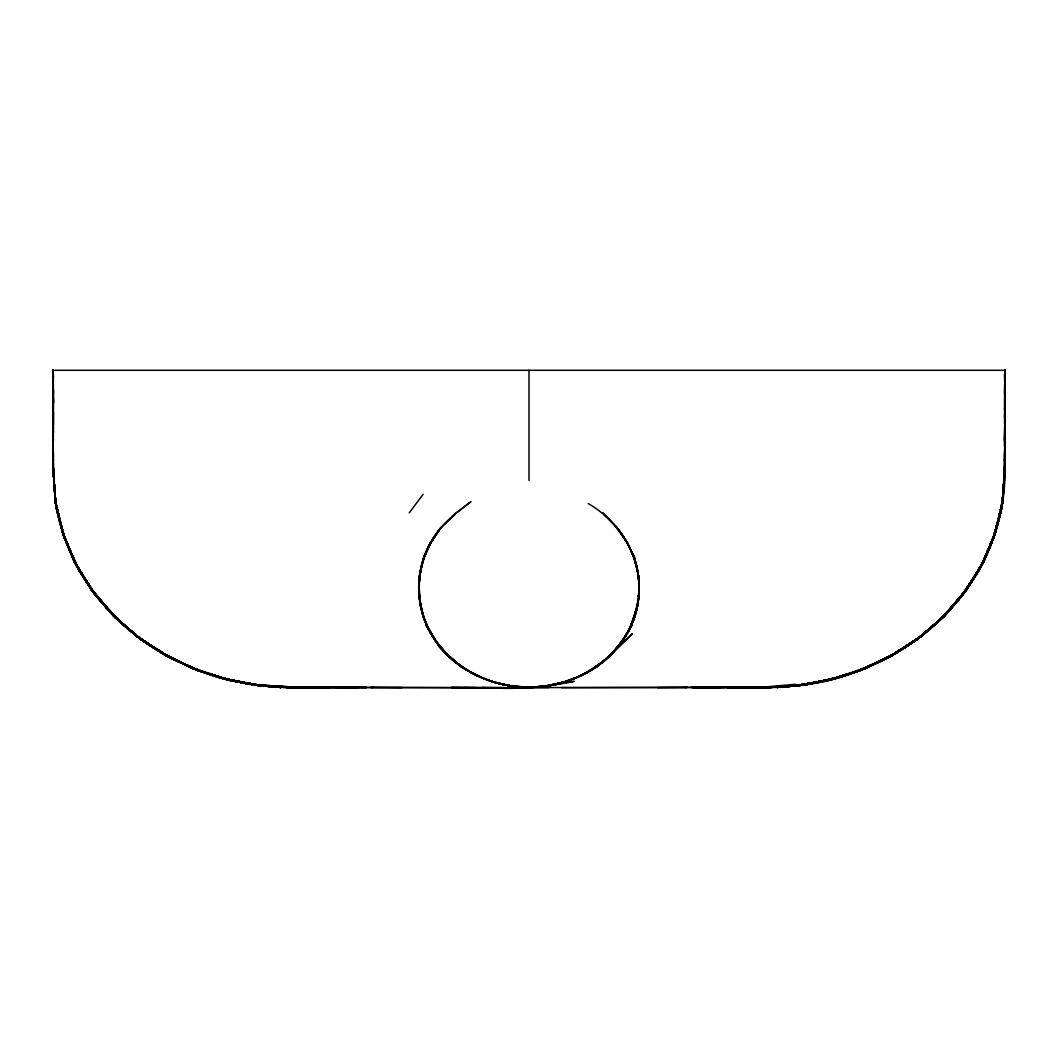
<?xml version="1.0" encoding="UTF-8"?>
<svg xmlns="http://www.w3.org/2000/svg" width="1058" height="1058" viewBox="0 0 1058 1058"><rect width="100%" height="100%" fill="white"/><g stroke="black" fill="none" stroke-linecap="round" stroke-linejoin="round"><path stroke-width="1.5" d="M896.589 651.821L912.274 642.722L919.905 636.572L913.636 641.796L895.518 652.707L918.119 638.648L942.281 617.925L962.886 594.49L981.731 565.21C960.677 604.25 927.43 635.646 888.918 657.23C937.322 630.713 976.679 587.243 994.705 534.74C1011.012 481.456 1002.865 425.104 1005.1 370.3L52.9 370.3L53.31 468.112L55.135 500.46L62.673 532.994L75.224 563.292L62.607 532.756L55.254 501.082L53.257 467.398L55.029 499.561L62.131 531.261L74.192 561.362L62.065 531.195L55.241 499.627L53.257 467.332L55.122 499.76L62.7 532.333L74.986 562.552M1004.955 402.754L1005.1 370.3L1004.492 375.167M1004.558 423.24L1004.902 405.571L1004.69 440.432L1004.981 405.373L1004.571 445.034M1004.69 468.112L1005.034 405.267L1004.584 456.302M966.06 590.364C991.875 554.762 1005.034 511.239 1004.716 467.358L1002.971 499.561L995.3 533.113C981.507 574.507 954.528 610.532 920.129 637.128M1005.007 405.333L1004.558 446.489M1004.73 467.94L1004.941 435.288M1004.571 416.971L1005.1 370.3L1004.505 376.767M1004.571 381.528L1005.1 370.3L1004.584 440.551L1005.1 370.3L1004.545 378.341M1004.611 406.232L1005.1 370.3L1004.571 386.249M1004.558 470.546L1005.021 439.136L1003.566 486.336M1004.584 403.138L1005.1 370.3L1004.558 392.478M1004.571 461.539L1005.007 439.387M1004.571 461.024L1004.968 439.612L1004.584 457.03M1004.584 395.031L1005.1 370.3M1004.571 418.505L1004.849 405.664M1004.201 474.447L1004.307 469.699M995.102 533.377L981.956 564.205L964.539 592.123L942.771 617.488L964.341 592.612L942.969 617.171M993.806 537.107L1002.111 504.997L1004.822 471.67L1002.296 504.481L993.806 537.107L980.634 567.233L966.589 588.605L981.07 566.506L994.176 536.485L1002.296 504.481L1004.796 470.149M945.482 614.632L921.492 636.017L894.01 654.214C941.051 627.275 978.69 583.884 995.578 532.068L983.464 562.049L965.61 590.867M1004.571 409.274L1004.69 406.047M1004.545 410.755L1004.73 405.902M55.638 503.026L53.244 469.276M995.935 531.195L1002.905 499.588L1004.716 467.358L1002.865 500.46L1004.809 467.517C1008.512 582.733 905.04 677.16 794.333 685.994L827.012 680.625L859.599 670.653M1004.743 468.482L1002.746 501.082L994.93 534.158M1004.783 467.451L1002.72 501.201L995.261 533.06M419.748 599.529L420.132 603.986L418.862 583.937L421.481 566.321C415.913 587.997 419.1 611.683 429.746 631.335C408.243 593.062 419.986 540.929 454.861 514.558L440.723 527.849L430.156 543.719L440.789 527.783L454.186 514.558L470.81 501.77L454.186 514.558M1002.614 502.008L1004.875 467.729L1002.508 502.629L1004.703 469.17M627.579 632.777C647.033 599.225 641.227 554.26 615.134 525.879L627.844 543.719L617.277 527.849L603.007 512.72M978.822 570.619L993.065 539.223L1001.926 506.147L993.065 539.223L979.324 569.72L963.587 592.956M1002.415 502.616L1003.288 490.039M1004.875 467.901L1002.429 502.299L994.785 534.634M1002.402 502.669L1004.716 469.302M1002.455 501.082L1003.249 490.092M1003.473 486.945L1004.716 469.659L1003.513 486.892L1004.518 473.825M1003.249 488.651L1001.741 508.607L992.06 541.511L978.333 571.584L966.509 588.407M1003.487 485.437L1004.32 474.196M1004.769 469.845L1002.362 503.026L1004.849 469.421L1002.481 500.659M1001.741 508.607L1002.23 502.047M638.225 601.671L634.707 616.497L628.148 631.877C636.294 616.457 640.077 599 639.019 581.583C640.923 608.786 629.907 636.519 610.109 655.233C624.908 640.064 636.493 620.649 638.239 599.198M638.477 596.011C640.593 580.868 637.485 565.567 631.613 551.602C649.295 590.893 634.364 639.905 599.436 664.437L612.529 653.143L622.408 641.003L611.722 653.831M1002.283 503.463L1004.862 469.368M1003.235 489.788L1001.807 507.933L992.06 541.511L1001.807 507.933L1002.23 502.51M1003.301 489.576L1002.495 499.27L1004.783 472.093M1001.979 505.565L1002.243 502.378M628.254 631.335L633.583 619.75L638.252 599.529M638.516 596.567C643.119 558.902 620.332 522.004 588.208 503.555M638.159 599.793L637.577 605.877C640.698 588.949 639.098 571.439 633.782 555.119L634.853 559.47L627.01 541.855L634.853 559.47M62.7 532.333L75.158 562.816L92.31 590.721L75.118 563.226L62.647 532.624L55.122 499.76L53.217 467.451M75.74 563.967L62.885 533.47M545.24 686.192L564.033 682.172L581.292 675.507L561.071 683.151L544.143 686.351L559.788 683.402C598.722 673.655 633.636 641.042 638.239 600.018M638.582 597.016L639.257 591.012L638.252 573.171M419.801 574.137L418.783 591.7L419.748 573.171L419.576 575.909L424.218 555.119L419.801 574.137C422.459 557.116 430.381 541.471 440.723 527.849L431.082 542.04L423.147 559.47L430.99 541.855C406.748 582.508 420.33 638.675 459.291 664.979M90.261 586.886L78.676 569.72L64.935 539.223L56.074 506.147L64.71 538.509L78.226 568.86L91.411 588.684L76.93 566.506L63.215 534.674L55.532 501.717M637.564 606.036L638.291 601.936C633.358 632.287 612.939 658.473 586.106 672.901C602.981 663.485 617.211 649.744 627.301 633.279M1002.786 499.693C995.393 553.532 964.618 602.042 922.192 635.342L894.579 653.857L862.31 669.621M967.012 589.108L984.033 561.124L995.882 531.103L1002.905 499.588L995.393 532.756L982.737 563.372M1002.389 502.365L994.732 534.594L981.388 565.871L963.428 593.723L981.07 566.506L994.308 535.903M995.882 531.103L1002.971 499.561M1002.786 500.024L995.3 532.333L1002.878 499.76M1002.23 502.259L995.234 532.452L982.922 562.697L965.967 590.483L944.053 616.126M995.393 532.068L1002.799 499.852M995.697 531.433L1002.944 499.984C996.041 544.315 974.709 585.603 943.009 617.29L923.647 633.477L927.403 630.37M1002.693 501.307L995.3 533.113L982.115 564.575L964.512 592.268M994.851 534.343L1002.495 501.981C993.898 557.011 961.325 606.247 917.008 639.323L942.612 617.621L917.484 639.085L888.892 657.15L858.66 670.746L888.918 657.058L916.982 639.587L943.815 616.549L916.942 639.601L888.892 657.15L917.67 638.794M982.181 564.496L994.97 534.092L981.639 564.998L994.613 534.779L1002.667 501.664L994.718 534.832L981.956 564.734L963.864 593.115L942.043 618.017M1002.614 501.942L994.599 534.515L1002.548 502.603C995.314 542.013 977.962 579.943 950.058 608.998M963.812 593.102L981.507 565.144L994.732 534.819L1002.587 502.457M994.56 534.793L1002.574 502.59L994.599 534.674M994.335 535.282L1002.587 502.563M994.176 536.485L1002.31 503.978M1001.926 506.147L992.391 540.717L1001.886 506.756M633.583 619.75L637.868 603.986M63.03 534.092L76.269 565.276L94.069 593.181L107.942 608.998M635.276 614.526L635.898 612.582L628.862 630.542L619.816 644.097M1002.296 504.481L993.29 538.509L985.434 556.217M633.451 620.107L634.628 617.026L628.267 631.6L620.16 644.058L632.195 624.855C617.687 653.95 590.496 675.612 559.047 683.653L576.544 677.715L598.034 666.117L576.544 677.715L561.071 683.151L546.827 685.888L568.344 680.929L546.589 686.047L574.309 681.352L549.393 685.716L535.282 686.88M995.34 532.954L982.776 563.292L965.69 590.721L984.033 561.124L995.776 531.037L984.033 561.124L966.827 589.081M995.485 531.513L983.305 562.142L966.232 590.39L983.927 561.229M995.525 531.671L983.279 561.785L966.496 589.716M983.213 562.287L995.578 532.068M983.199 562.327L995.221 532.928M983.001 562.42L995.38 532.412L982.842 563.015M982.604 563.438L995.353 532.624M967.21 588.777L946.394 613.825C915.421 645.459 875.746 667.439 833.149 679.011M981.903 564.906L995.3 532.848L981.903 564.906L964.486 592.745L942.4 617.793L917.233 639.111L942.44 618.044L964.155 593.075M942.347 617.713L964.327 592.718L981.837 564.813L995.009 533.444M964.777 591.872L963.917 593.062L981.824 564.866L994.771 533.88M964.486 592.374L942.771 617.488L964.407 592.493L982.459 563.716L995.115 533.47M981.705 564.879L994.732 534.184M981.745 564.853L994.996 533.787L982.34 564.152L963.957 593.088L982.022 564.311M981.705 564.655L994.745 534.779M981.679 565.21L994.851 534.396M984.125 559.166L980.197 568.014L966.695 588.46M942.876 617.409L964.618 592.546L943.009 617.29L918.582 638.014L890.757 656.092L917.352 639.111L940.681 619.419L964.83 591.277L959.289 599.185L937.692 622.223L930.061 628.373L938.763 621.218L961.51 596.143L979.774 568.86L993.475 537.781L980.197 568.014L967.739 586.767M917.484 639.085L943.471 616.523M621.654 642.113L629.51 628.941M983.133 562.327L966.509 589.888L944.768 615.518L919.971 637.101M982.816 562.882L966.43 589.901L944.688 615.703L919.838 637.286L944.239 615.994L966.152 589.967L944.172 616.219M798.168 685.637C841.533 679.805 883.523 663.948 918.86 637.961L889.249 657.005L858.686 670.865L892.436 655.127L920.579 636.784L945.323 614.857L920.407 636.929L892.489 655.259C855.882 675.295 814.541 686.483 772.776 686.933L790.339 686.1L779.072 686.523M964.327 592.718L984.033 561.057M965.756 590.695L983.464 562.049M956.406 601.658L964.909 591.66L982.366 563.663M964.962 591.687L982.432 563.808L965.121 591.409M982.155 564.165L964.208 592.93L942.136 618.097M981.533 565.051L963.931 593.049L942.162 617.846M963.931 593.181L981.731 565.21L963.917 593.168L981.388 565.871M917.299 639.045L941.514 618.666L964.896 591.197M965.954 589.438L961.51 596.143L939.755 620.305L923.608 633.689L939.755 620.305L960.809 597.056L949.793 609.13M963.521 593.022L979.774 568.86M892.436 655.193L919.68 637.405M964.618 591.29L960.016 598.021L949.965 608.919L964.129 592.639M966.457 588.592L979.324 569.72M944.49 615.875L919.296 637.67L944.768 615.518M958.31 600.058L963.878 592.149M977.777 572.378L978.333 571.584M441.596 526.99C405.677 566.757 414.432 634.403 458.564 664.437L456.527 663.075C440.326 650.075 428.133 632.499 422.102 612.582C428.305 632.631 440.419 650.71 457.135 663.485L444.863 652.31L457.797 663.935M409.248 512.852L423.094 494.284M918.437 638.199L889.897 656.78M920.354 636.85L892.568 655.021L862.508 669.317L893.071 654.876L920.83 636.308M967.078 588.473L946.553 613.468L967.197 588.552M946.54 613.587L967.131 588.684M945.627 614.592L966.814 589.174L983.477 561.335L966.748 589.412L945.429 614.724L920.685 636.625L890.294 656M834.352 678.442C886.895 664.543 934.73 633.319 966.8 589.213L946.05 613.891M945.429 614.724L967.038 588.87M954.29 604.144L943.67 616.642L916.929 639.521L888.905 657.005L913.636 641.796L919.865 636.678L912.274 642.722L896.523 651.834M944.516 615.743L961.577 595.641M944.82 615.28L966.47 589.98M943.948 616.087L965.24 591.21M965.676 591.118L943.67 616.642L917.233 639.177M942.704 617.568L965.994 590.774M942.427 617.568L946.778 612.582M941.514 618.666L946.857 612.622M962.198 595.284L940.681 619.419L923.502 633.729M947.584 611.55L938.763 621.218L929.942 628.386M946.619 612.542L937.692 622.223L929.982 628.333M944.252 615.875L944.873 615.201M893.071 654.876L921.65 635.805M936.608 623.36L959.289 599.185M610.294 655.206L632.433 633.636L605.97 659.412L586.939 672.65L600.957 663.3L609.21 655.934M612.741 652.786L605.97 659.412L588.076 671.883L574.335 678.641M920.182 636.903L921.478 636.003M922.364 635.25L946.249 613.944L922.021 635.779L895.015 653.751L922.431 635.197L894.975 653.699L922.192 635.514L894.975 653.699L865.153 668.405M921.161 636.294L946.46 613.653M600.865 663.485L612.529 653.143L623.043 639.72L613.137 652.31C580.168 689.287 527.413 689.895 481.774 687.568L503.277 687.687L370.763 687.449L373.329 687.409M921.928 635.488L945.878 614.301M920.685 636.625L946.116 614.076L921.73 635.871L894.671 654.069M945.204 615.042L920.407 636.929L892.026 655.391L863.5 668.801M922.431 634.8L945.045 615.187L922.536 634.707M918.331 638.384L943.26 616.84M890.717 656.026L917.167 639.191L889.196 657.058L858.871 670.679L888.985 657.031L917.035 639.442L943.379 616.695M888.852 657.044L916.969 639.429L942.956 617.264M917.008 639.495L943.498 616.84M942.255 618.123L917.233 639.111L942.4 617.793M914.919 640.897L919.825 636.797L914.919 640.897L890.175 656.066L893.957 654.228M923.687 633.57L927.456 630.475L923.634 633.504M923.713 633.504L927.522 630.423M915.844 639.521L910.7 643.595L919.772 636.519M727.084 687.568L769.774 687.158L762.223 687.581L795.471 686.047L761.297 687.568L769.087 687.145M922.338 635.223L893.693 654.466L863.672 668.868L893.428 654.518M831.099 679.329L862.958 669.476L893.23 654.704L920.685 636.506M864.293 668.735L831.747 679.183L862.997 669.211L893.23 654.704L919.508 637.26M893.494 654.426L921.201 636.175M893.164 654.664L920.698 636.718M890.823 656L919.6 637.538M889.223 656.978L918.185 638.49C881.737 664.543 838.928 681.259 794.333 685.981L828.07 680.32L795.391 686.113L761.205 687.515L792.839 686.113M890.254 656.317L858.739 670.785L889.394 656.978L919.111 637.895C884.832 662.811 844.482 679.249 802.4 684.579L827.33 680.625L794.558 685.941L830.292 679.752L797.362 685.663L829.525 679.765L826.391 680.334M890.902 655.867L917.365 638.979M918.82 638.067L889.196 657.097L859.03 670.865M889.394 656.978L917.828 638.847L889.937 656.463M917.127 639.416L889.051 657.018L857.707 671.01L859.612 670.309M293.621 687.039L260.757 685.095L295.235 687.197L329.779 687.607L296.571 687.303L259.342 685.531L223.846 678.641L192.133 668.114L224.084 678.747L257.173 685.359L290.527 687.555L256.486 685.068L223.846 678.641L192.318 668.167M888.905 656.952L916.902 639.535M892.727 654.373L889.937 656.053L892.727 654.399M866.965 667.545L836.071 678.125M234.995 680.968L254.356 684.91L290.156 687.581L256.406 685.121C191.326 676.287 129.38 642.272 90.803 588.552M895.835 653.183L895.663 653.222C864.65 670.508 830.305 682.344 794.849 685.65L807.743 684.314M837.804 677.543L867.415 667.334L887.186 657.454L863.804 668.775L864.69 668.563L895.2 653.619L865.735 668.061L833.413 679.064L800.351 685.439M890.016 656.039L895.663 653.222M863.262 669.066L894.103 654.135L921.783 635.937C888.429 660.999 849.124 677.596 807.955 684.314L838.346 677.53L867.772 667.32L838.214 677.781L802.758 684.79L807.519 684.261M895.491 653.421L867.124 667.545L837.433 677.781L826.258 680.241M867.6 667.347L895.861 653.355L865.709 668.021L833.638 678.932L800.827 685.359M890.175 656.039L894.817 653.778L864.915 668.484M797.256 685.743L832.157 679.315L865.867 668.114L895.332 653.553M894.803 653.884L864.981 668.391L834.96 678.416L835.992 678.152L865.193 668.167L887.345 657.428L866.158 667.889L834.154 678.535L801.514 685.068L767.989 687.581L803.644 684.91M864.439 668.603L894.975 653.699M829.022 680.016L795.96 685.756L831.628 679.408L863.434 669L894.103 654.135L864.095 668.656M892.859 654.995L861.344 669.754M828.678 680.201L861.781 669.873L891.881 655.563M891.696 655.696L860.564 670.217L891.788 655.524M860.445 670.269L891.299 655.748M890.029 656.396L860.048 670.375L827.158 680.466L808.51 683.521L827.158 680.466L859.506 670.693M891.444 655.682L859.916 670.455L827.118 680.439L859.757 670.441L889.95 656.687M891.272 655.867L860.842 670.005L829.221 680.096L861.781 669.873M861.093 669.899L889.275 656.78M859.876 670.388L890.452 656.225M794.36 686.047L827.832 680.387L859.347 670.534L889.712 656.648M889.606 656.899L858.805 670.772L889.104 657.071M858.66 670.746L887.437 657.825L874.331 663.511M857.707 671.01L887.424 657.745L869.861 665.522M809.172 683.547C828.255 681.55 846.823 676.207 864.135 667.995M838.333 676.882L855.406 671.83L866.965 666.778M865.193 668.167L836.733 677.953L806.408 684.632L794.981 685.716L832.157 679.315L866.727 667.73M559.788 683.402L576.544 677.715M801.514 685.068L768.174 687.541L801.633 685.148L834.339 678.614L865.867 668.114M728.023 687.66L765.847 687.515L799.557 685.412L832.593 679.038L799.822 685.439L798.658 685.531L832.157 679.315L865.682 668.167M833.81 678.72L865.365 668.299M829.935 679.937L861.318 669.793M863.434 669L830.609 679.593L797.772 685.663L829.141 679.871M829.856 679.791L861.371 669.767L828.242 680.281L794.399 686.179L761.363 687.435L773.57 687.343L728.578 687.647M827.845 680.373L859.215 670.613L827.144 680.413L859.122 670.746M827.911 680.347L860.418 670.217L828.586 680.003L802.149 684.619M802.202 684.658L827.105 680.558L859.638 670.521M799.081 685.161L794.413 685.928L829.565 680.016L794.756 685.994L827.607 680.36L859.241 670.666M799.174 685.055L794.465 685.809L827.118 680.638L860.418 670.217M858.911 670.746L825.491 680.506M827.303 680.32L858.792 670.984M835.238 677.808L814.66 682.423M832.157 679.315L833.519 678.879L800.946 685.042L767.645 687.303L561.494 687.634M806.408 684.632L823.058 680.942M830.424 678.985L835.106 677.649M841.348 675.85L855.406 671.83M255.56 684.645L229.864 680.188L196.907 669.899L228.144 679.791L260.744 685.743L227.51 679.633L195.928 669.463M795.722 685.65L805.072 684.764L836.891 677.94L867.415 667.334M794.611 685.439L805.072 684.764L835.132 678.323L830.464 679.289M825.571 680.307L836.733 677.953L804.239 684.671L822.383 680.982M805.614 684.5L822.595 680.982L814.554 682.331M291.056 687.145L297.576 687.409L288.014 687.211L329.99 687.634L292.153 687.515L258.178 685.439L224.084 678.747L262.728 685.729M804.239 684.671L822.78 680.929M825.875 680.307L833.598 678.76M793.156 686.126L772.314 686.92L798.539 685.571L833.545 678.866L802.414 685.015L795.828 685.505L833.519 678.879L802.969 684.83M261.181 685.677L257.98 685.095L263.257 685.637C185.203 678.204 110.151 631.983 74.245 561.295M800.073 685.372L834.312 678.614M833.916 678.747L799.822 685.439L795.418 685.518M832.077 679.117L799.068 685.439L772.684 686.946M798.605 685.558L831.628 679.408M811.46 683.005L798.645 685.333L801.66 685.029M796.634 685.716L800.02 685.095L794.743 685.624M802.89 684.579L823.322 680.889M830.12 679.884L794.703 686.06L828.242 680.281M795.259 686.113L828.03 680.32M794.981 685.888L799.65 685.068M795.18 685.677L798.42 685.121M808.1 683.442L811.327 682.886M794.611 685.915L807.095 684.433L794.426 685.69M828.917 680.135L796.185 685.743L762.977 687.568L769.325 687.197M794.902 685.875L799.782 685.042M803.048 684.5L827.475 680.36M802.295 684.566L805.363 684.023M802.361 684.5L827.263 680.36L808.471 683.494M827.594 680.439L794.545 685.822L827.118 680.638M794.307 685.69L797.679 685.148M802.162 684.394L805.31 683.878M808.59 683.349L811.605 682.846M814.832 682.317L824.182 680.77M802.4 684.658L827.33 680.625M791.437 686.179L778.569 686.774L786.597 686.087M802.638 684.526L805.905 684.037M728.261 687.674L777.022 687.422L789.929 686.139M791.04 686.1L777.022 687.422L789.876 686.1M794.69 685.597L799.491 685.095M777.101 687.475L789.969 686.126M777.035 687.435L789.678 686.166M696.706 687.568L764.379 687.039M762.765 687.197L795.299 684.288M532.134 687.131L525.866 687.131M535.573 686.814L543.786 686.179M787.271 686.1L771.097 687.316L787.575 686.1M795.365 685.491L805.072 684.764M768.082 687.475L800.946 685.042M535.401 686.854L544.989 686.166M767.301 687.555L800.999 685.174M801.316 685.055L767.949 687.356M766.838 687.541L802.414 685.015L822.674 680.876L806.434 684.341M765.847 687.515L801.369 685.134M785.975 686.153L773.081 686.959L785.935 686.1M795.656 685.558L800.483 685.253L764.974 687.422M773.623 686.854L786.266 686.1M763.056 687.383L766.296 687.197L761.271 687.356L767.989 687.145M699.96 687.674L769.232 687.145L761.31 687.607M793.315 686.113L772.38 687.012L792.746 686.113M790.326 685.941L799.742 685.478M770.264 687.171L762.368 687.594L795.471 686.047M772.234 686.986L799.081 685.465L761.35 687.528L770.079 687.171M772.657 686.986L797.005 685.703M772.3 686.999L791.265 686.087M761.35 687.555L769.232 687.171M772.353 686.906L791.172 686.126M292.14 687.197L291.466 687.224L294.574 687.356L289.905 687.145L296.544 687.356C240.483 688.533 184.383 671.169 139.14 637.961L161.411 651.821M761.271 687.356L767.513 687.171M762.95 687.145L758.123 687.33L764.418 687.158M268.6 686.06L284.43 687.343L358.503 687.647L303.077 687.158M256.684 685.055L290.818 687.264L256.631 685.134L263.125 685.544M257.649 685.439L224.587 679.064L192.437 668.087L193.019 668.391M272.858 686.139L285.832 686.933L258.258 685.478L263.667 685.703L258.694 684.949M754.923 687.158L731.276 687.462L733.115 687.568M268.415 686.47L278.056 686.576L266.563 686.179L279.484 686.444M729.835 687.462L752.86 687.184M721.265 687.211L691.548 687.502L723.791 687.25L657.613 687.607M529 687.488L509.07 687.555L548.93 687.555M728.248 687.607L770.555 687.369L766.19 687.356M693.466 687.528L726.053 687.316M263.627 685.849L226.901 679.633L194.646 669.119M287.445 687.369L296.65 687.528L258.284 685.372L292.815 687.409L288.041 687.145M496.506 687.634L687.237 687.449L684.671 687.409M328.165 687.462L496.215 687.687L463.907 687.594M402.119 687.581L331.947 687.316M226.624 679.408L259.144 685.505L284.47 686.999M329.937 687.356L366.452 687.502L334.209 687.25M330.916 687.568L288.583 687.184L296.465 687.568M262.834 686.047L230.075 680.347L262.635 685.928L285.66 687.039L268.084 686.126L280.925 687.449L268.018 686.139L280.965 687.435L323.589 687.66L290.051 687.356L257.054 685.042L224.455 678.866L192.437 668.087L225.023 679.064L259.144 685.505L284.853 686.959M477.396 687.647L451.449 687.475L474.368 687.66M294.772 687.462L329.818 687.674L284.43 687.343L269.645 686.126M292.59 687.356L328.125 687.674M787.972 686.444L789.585 686.47L779.786 686.325M767.301 687.237L768.253 687.25M264.884 686.126L285.409 686.933L264.685 686.113M264.844 686.126L285.647 686.906L270.835 686.113M290.09 687.145L296.703 687.356L263.601 686.179L228.951 680.096M265.254 686.113L285.66 686.893L269.274 686.1M290.487 687.171L296.65 687.409M263.601 686.179L296.716 687.568L265.214 686.139M266.391 686.126L285.7 686.906L268.256 686.087M765.86 687.197L766.534 687.224M285.581 686.893L264.407 686.113L296.782 687.541L262.609 686.113L228.25 679.963L196.219 669.873L166.304 655.696L196.1 669.621L166.119 655.563L137.593 636.929L164.836 654.664C201.47 674.66 242.586 686.43 284.417 686.986L258.707 685.372L225.023 679.064M288.768 687.171L296.65 687.528L287.802 687.158M267.833 685.981L261.524 685.65L285.369 686.999M258.258 685.478L285.488 686.959M261.366 685.61L267.7 685.941L259.646 685.478M288.609 687.197L295.407 687.541M288.424 687.131L293.225 687.396M287.631 687.184L292.378 687.462M251.566 684.341L234.929 680.889L252.928 684.764M291.413 687.555L257.173 685.359L291.902 687.541M262.794 685.452L256.34 685.029L262.04 685.756M272.461 686.087L278.915 686.51M167.548 656.225L198.243 670.441L230.657 680.479L263.667 685.994L230.591 680.532L255.613 684.619L252.412 684.01M262.49 685.478L254.356 684.91L235.458 680.955M272.263 686.153L288.543 687.29M513.011 686.166L522.599 686.867M522.718 686.88L508.607 685.716L522.427 686.827M262.265 685.544L254.356 684.91L221.929 678.125L191.842 667.889M74.523 561.335L91.2 589.213L112.122 614.301L136.839 636.294L164.043 654.228L191.419 667.823L221.929 678.125L251.592 684.632L263.085 685.584M251.592 684.632L263.019 685.716M262.913 685.663L256.34 685.029L289.905 687.568L256.367 685.148L222.868 678.323L232.31 680.307M267.846 686.153L280.978 687.422L267.886 686.06M268.177 686.126L280.978 687.422L267.978 686.153M230.009 680.36L263.535 686.007C208.585 679.778 155.513 656.701 115.719 617.912L140.939 639.455L169.002 657.031L137.421 636.784L112.955 615.187L138.188 637.101L112.571 614.724L90.962 588.87L111.606 613.825L136.839 636.294C173.591 663.525 217.525 681.418 263.164 685.637M192.807 668.167L224.402 678.76L252.386 684.5L263.495 685.65M268.256 686.139L280.952 687.449M250.243 684.328L263.416 685.875M258.496 685.108L263.31 685.61M512.76 686.192L489.656 680.929L509.295 685.796M252.386 684.5L263.363 685.637L230.869 680.651L198.401 670.653L166.728 655.867M197.582 670.217L230.988 680.625L263.667 685.981C218.9 680.955 175.483 664.728 139.127 637.987L168.804 657.097L199.327 670.812L168.606 656.978L140.767 639.177M248.828 683.442C232.945 681.788 217.3 678.046 202.594 671.83M252.095 683.904L255.348 684.367M260.242 685.055L263.508 685.518M140.582 638.979L167.349 656.013L197.317 670.137L166.701 655.748L138.757 637.802M249.397 683.389L233.527 681.035L249.384 683.494L235.246 680.942M260.506 685.042L263.68 685.505M252.399 683.971L255.732 684.486L252.584 684.05M165.855 655.457L195.042 669.476L228.621 680.043L263.587 685.941L230.882 680.638L198.957 670.732M168.315 656.873L198.759 670.666L230.842 680.598L263.561 685.954L230.697 680.492L255.639 684.5M263.548 685.809C209.749 680.201 157.761 657.402 118.245 620.305L115.044 617.264C84.19 585.616 62.501 545.187 55.333 501.426M230.26 680.387L255.15 684.552M258.271 685.068L262.939 685.849L258.35 685.068M257.861 685.015L263.349 685.994L228.25 679.963L195.492 669.317L165.432 655.021L137.95 636.863L164.506 654.426M229.414 680.003L255.851 684.619M229.586 680.082L263.191 685.994M260.638 685.663L227.88 679.884L261.617 685.849L223.714 678.667L231.768 680.307L220.567 677.781L190.876 667.545M230.591 680.268L226.055 678.892L263.27 686.06M220.196 677.543L190.347 667.281L170.616 657.415M234.678 680.889L254.872 684.539L226.901 679.329L195.294 669.172M222.312 677.755L231.557 680.228M237.971 681.392L234.77 680.81L255.071 684.83L234.625 680.929M241.184 681.974L249.212 683.428M259.937 685.571L226.901 679.606L195.69 669.621L162.8 653.619L163.58 653.95M498.265 683.561C518.354 688.454 539.408 688.851 559.47 683.587C524.318 692.725 485.371 685.28 456.527 663.075M227.086 679.527L259.832 685.637M226.148 679.262L259.395 685.558M498.212 683.402L513.408 686.285C494.179 684.076 476.166 676.472 459.966 666.117L476.708 675.507L496.929 683.151L511.411 686.047L493.967 682.172L499.363 683.68C482.012 679.17 465.824 670.851 452.031 659.412L471.061 672.65M225.182 679.13L231.477 680.334L228.343 679.646M511.173 685.888C487.95 682.714 465.705 672.214 448.79 655.934M234.572 680.836L248.564 683.534M248.418 683.494L224.402 678.76L193.707 668.735L226.412 679.487M223.635 678.614L257.927 685.372M223.846 678.535L256.486 685.068M230.525 680.096L232.509 680.506L226.372 678.694M222.008 678.152L231.702 680.201M190.585 667.334L162.138 653.355L190.149 667.241L219.786 677.781L250.098 684.314L220.038 677.728L190.691 667.36L218.808 677.199M162.337 653.222L135.847 635.554C169.267 660.853 208.783 677.226 250.019 684.328L219.667 677.742M220.355 677.728L255.243 684.79L219.919 677.57L190.162 667.175L219.68 677.477M139.405 638.08L168.103 656.78M219.561 676.829L205.305 672.875L217.393 676.26M222.722 677.702L227.483 679.024M226.465 678.8L232.509 680.506M201.827 671.46L220.236 676.882M230.697 680.32L198.864 670.666L168.777 656.978L199.195 670.772L230.842 680.598M197.952 670.375L231.014 680.479L198.97 670.865L167.349 656.317M74.761 561.957C105.549 622.62 165.498 664.86 230.975 680.506L198.494 670.693M230.366 680.188L198.587 670.56L230.737 680.36C166.172 664.979 107.228 623.77 75.885 564.575M199.195 670.772L170.536 657.6L199.261 670.785L230.856 680.413M196.656 669.754L217.776 676.34M197.714 670.177L229.216 680.175M228.621 680.043L197.013 669.939M225.923 679.117L194.328 668.868L164.572 654.518L136.945 636.189L164.083 654.32M223.635 678.442L193.31 668.563L163.183 653.778L194.196 668.775L164.307 654.466L136.032 635.818L111.751 613.944M165.564 655.127L135.979 635.779L163.329 654.069L192.847 668.405L224.19 678.72M219.218 677.305L191.419 667.823L162.165 653.183L167.799 656M191.273 667.73L221.109 677.94M198.388 670.309L200.293 671.01L170.576 657.745M164.043 654.228L194.566 669L164.929 654.876L136.072 635.739L163.421 653.857M138.704 637.67L113.365 615.663L138.4 637.538L166.476 655.775M172.242 658.579L200.293 671.01M170.55 657.864L199.34 670.746M139.682 638.397L168.857 657.124L139.881 638.648L169.082 657.23L199.235 670.957M168.579 656.767L199.168 670.719M168.05 656.687L198.137 670.56L168.063 656.463M167.971 656.396L198.084 670.455M167.865 656.251L197.806 670.243M485.159 679.143C462.478 670.124 442.958 653.751 430.421 632.777M165.141 654.995L195.029 669.159L166.556 655.682M469.924 671.883L484.643 678.905L466.393 669.807L457.043 663.3L439.017 646.636L458.749 664.596L445.259 652.786L434.745 639.706L445.259 652.786M194.09 668.762L164.929 654.876L137.011 636.48L112.518 614.632M163.58 654.175L193.31 668.563L226.901 679.633L194.804 669.079L165.405 654.73M163.99 654.214L193.627 668.603L162.813 653.593M163.197 653.884L192.847 668.405M192.635 668.299L162.985 653.751M192.292 668.021L162.8 653.553L135.636 635.25M147.3 643.595L138.043 636.612L144.364 641.796L162.482 652.707L143.081 640.897L138.069 636.744M159.798 650.604L145.726 642.722L138.095 636.572L144.364 641.796L161.438 651.768M172.282 657.6L175.073 659.16M135.808 635.342L163.025 653.699M93.871 592.639L115.428 617.727L140.992 639.521L169.148 657.044L141.058 639.601L115.467 617.766L93.514 592.745L115.97 617.991L141.084 639.574L169.174 657.058L140.846 639.323L115.56 618.044L93.818 593.035M169.029 657.031L141.904 640.077L167.838 656.066L143.081 640.897L138.122 636.771L140.635 638.979M169.095 656.952C120.295 630.621 81.003 586.806 63.215 533.986M169.108 657.15C109.9 625.291 64.445 566.982 55.095 499.588L62.567 531.923M140.45 639.032L168.301 656.648L198.401 670.653M140.357 638.926L169.068 657.269M140.33 638.794L168.923 657.058M168.645 656.952L139.18 638.067L114.33 616.642L91.477 589.901L113.232 615.518M167.045 655.92L139.563 638.199L114.528 616.523L138.505 637.26L164.744 654.571L137.315 636.506L112.677 614.857L137.421 636.784M113.365 615.663L138.148 637.326L165.775 655.299L137.871 637.128L113.127 615.201L91.848 589.967M92.324 591.118L73.994 561.19L62.118 531.103L55.241 499.627M91.332 589.597L74.589 561.679M130.478 630.423L134.287 633.504M130.544 630.475L134.313 633.57L118.245 620.305L93.17 591.316L98.711 599.185L121.392 623.36L135.477 634.575L120.308 622.223L110.416 611.55M115.428 617.727L134.34 633.663L118.245 620.305L93.104 591.197M140.899 639.23L115.653 617.66M114.846 616.973L141.058 639.508L114.502 616.84L91.768 590.39L74.959 562.552M447.164 654.611L436.346 642.113L427.101 625.595L435.592 641.003L447.891 655.233L438.184 644.097L429.852 631.877L437.258 643.264L428.49 628.941L422.724 614.526L419.14 597.188L423.293 616.497M115.573 617.568L140.621 639.138C113.166 617.647 88.436 591.184 73.915 559.179M114.357 616.404L139.815 638.49M112.955 615.187L136.416 635.765L111.447 613.468L90.922 588.473M113.153 615.32L136.429 635.765L111.394 613.508M111.46 613.587L136.072 635.488M617.277 527.849L603.933 514.664M113.127 615.201L113.748 615.875L92.31 590.496M112.479 613.706L121.392 623.36L111.381 612.542M108.194 609.038L97.191 597.056L92.033 589.531M111.5 612.635L120.308 622.223L127.939 628.373C99.135 604.607 77.432 572.748 64.525 537.781L55.704 504.481L53.204 470.149L55.717 503.463L63.665 535.282L55.413 502.484M108.207 609.13L97.191 597.056L97.984 598.021L108.035 608.919L97.984 598.021L93.501 591.501M437.84 644.058L425.805 624.855L437.84 644.058L447.706 655.206M111.143 612.622L116.486 618.666C84.296 586.436 61.774 544.83 55.016 499.574L62.713 533.179L74.986 562.949M115.838 617.846L94.03 592.956L76.057 564.43L62.898 533.377L75.978 564.76L93.805 592.864L74.536 562.049L62.065 531.195M93.382 592.546L115.877 618.097M93.95 593.207L115.745 618.123M93.249 592.096L115.309 617.568L92.152 590.946L74.073 561.229L62.171 531.023L73.941 561.031L90.79 588.605M93.488 592.268L115.229 617.488L93.659 592.612L74.801 562.499L62.515 531.804M93.461 592.123L114.938 617.079M92.76 591.21L114.052 616.087M74.999 562.42L91.94 590.364L74.007 561.11L91.755 590.232L114.33 616.642L141.098 639.508L115.891 617.978L93.911 593.287L75.66 564.152L94.043 593.102L76.93 566.506L63.282 534.819L55.28 501.545L63.282 534.832L76.335 565.236L94.175 593.088L76.189 564.76M91.596 590.073L112.796 615.042M113.96 616.338L91.464 589.848L113.947 616.126L92.496 591.065L75.792 564.258M111.95 613.891L91.186 589.174L112.307 614.553L136.218 635.937L112.241 614.407L90.79 588.777M90.869 588.684L111.606 613.825M62.435 531.407L55.214 500.024M93.157 591.144L98.711 599.185M63.612 534.449L64.935 539.223L79.178 570.619L91.715 588.883M79.178 570.619L94.479 593.088M94.413 592.956L78.676 569.72L64.71 538.509L55.571 502.18M77.803 568.014L91.305 588.46L79.667 571.584L74.986 561.295M77.366 567.233L95.114 594.49M76.269 564.906L94.083 593.062L76.612 565.871L63.268 534.184M76.308 565.065L94.136 593.115L76.269 565.21L63.163 534.158M55.638 502.418L63.401 534.515L55.664 502.378L62.673 532.994L76.202 564.972L94.069 593.115L76.202 565.038L63.004 533.787M76.176 564.985L63.057 533.549L76.176 564.972L94.069 593.181M75.74 563.729L93.091 591.66M74.801 562.499L93.117 591.832M77.168 566.056L93.659 592.692L73.941 561.031M74.338 561.692L62.382 531.724L74.338 561.692L92.39 590.867M73.994 561.19L90.895 588.962M91.729 590.219L74.787 562.287L62.131 531.261L55.214 499.693M92.152 590.946L74.695 562.142L62.475 531.671M76.044 564.734L63.268 534.819L55.439 502.14M424.549 620.107L430.699 633.279L438.528 644.957L429.733 631.6L430.699 633.279L423.372 617.026L419.709 601.936L424.549 620.107L420.436 606.036L419.761 600.018M72.737 556.217L65.318 539.95L56.193 507.933L54.712 489.854M74.1 559.153L79.548 570.91L65.609 540.717L56.167 507.351L65.318 539.95L64.935 539.223L56.114 506.756M62.779 532.928L74.867 562.327M73.637 558.346L64.273 536.022M64.194 537.107L72.618 556.244M76.93 566.506L63.321 534.766L55.347 501.743M76.388 565.197L63.255 534.845L55.386 501.876L63.242 534.806L76.493 565.144L63.149 534.449L55.333 501.585M63.149 534.343L55.638 502.233L63.335 534.303L76.295 564.655M429.138 630.542C414.22 601.552 416.032 565.488 433.516 538.006C423.174 555.582 416.905 576.055 419.484 596.567M63.361 534.356L76.097 564.906L63.149 534.449L55.307 501.307L53.257 468.443M75.396 563.438L62.7 533.113M56.193 507.933L62.925 531.341M56.167 507.351L62.739 531.261M63.44 534.793L55.545 502.338L53.151 469.355L55.519 500.659M55.585 502.616L63.255 534.779L55.479 502.127M418.743 591.012L419.418 597.016M53.045 402.754L52.9 370.3L53.495 376.767M53.416 440.551L52.9 370.3L53.363 375.154M55.479 499.111L53.178 471.67L55.889 504.997L63.824 536.485L55.69 503.978M53.508 475.055L54.447 486.561M53.178 471.26L56.259 508.607M53.244 469.567L54.513 486.878M55.532 501.042L54.738 490.026L55.492 502.629L53.125 467.808M53.429 413.81L52.9 370.3L53.455 378.341M53.297 469.21L55.598 502.669L53.138 467.649L55.386 502.008M53.257 468.588L55.532 502.669M53.284 469.527L54.434 486.905M53.27 405.902L53.455 409.155M53.191 402.728L52.9 370.3L53.429 381.528M53.31 406.047L52.9 370.3L53.429 386.249M53.455 415.344L53.151 405.664L53.429 418.505M53.389 406.232L52.9 370.3L53.442 392.478M53.416 403.138L52.9 370.3L53.641 402.675M53.442 420.066L53.098 405.571L53.442 432.682M52.9 370.3L53.416 395.031M53.059 439.811L53.429 456.395M53.429 424.774L53.072 405.492L53.416 423.2M53.442 461.103L53.045 439.612L53.429 468.945M53.442 470.546L52.993 439.387L53.376 473.415M52.993 405.333L53.165 440.141M53.231 440.287L52.953 405.148L53.085 439.983M529 370.3L529 480.53M639.138 583.937L638.477 596.831L639.164 589.147L638.199 574.137L634.509 558.796L638.424 575.909C635.488 557.963 627.923 541.074 616.404 526.99C629.417 543.164 638.146 563.068 639.138 583.937M1002.521 502.193L994.599 534.422L1002.468 502.246M635.937 610.321L630.211 627.407L635.937 610.321M981.798 565.051L963.97 592.956L981.771 565.117M886.591 657.613L883.747 659.253L886.604 657.6M895.928 653.183L867.851 667.241L838.346 677.53L867.851 667.241L895.954 653.117M790.247 686.113L772.433 686.88L790.233 686.1M728.063 687.356L695.199 687.528L728.063 687.356M254.793 684.738L251.685 684.129L254.766 684.724M223.04 678.006L198.878 670.746L223.026 677.98M174.253 659.253L171.396 657.6L174.253 659.253M168.063 656.053L165.273 654.373L168.077 656.053M115.891 617.978L93.831 592.916L115.957 618.017"/></g></svg>
